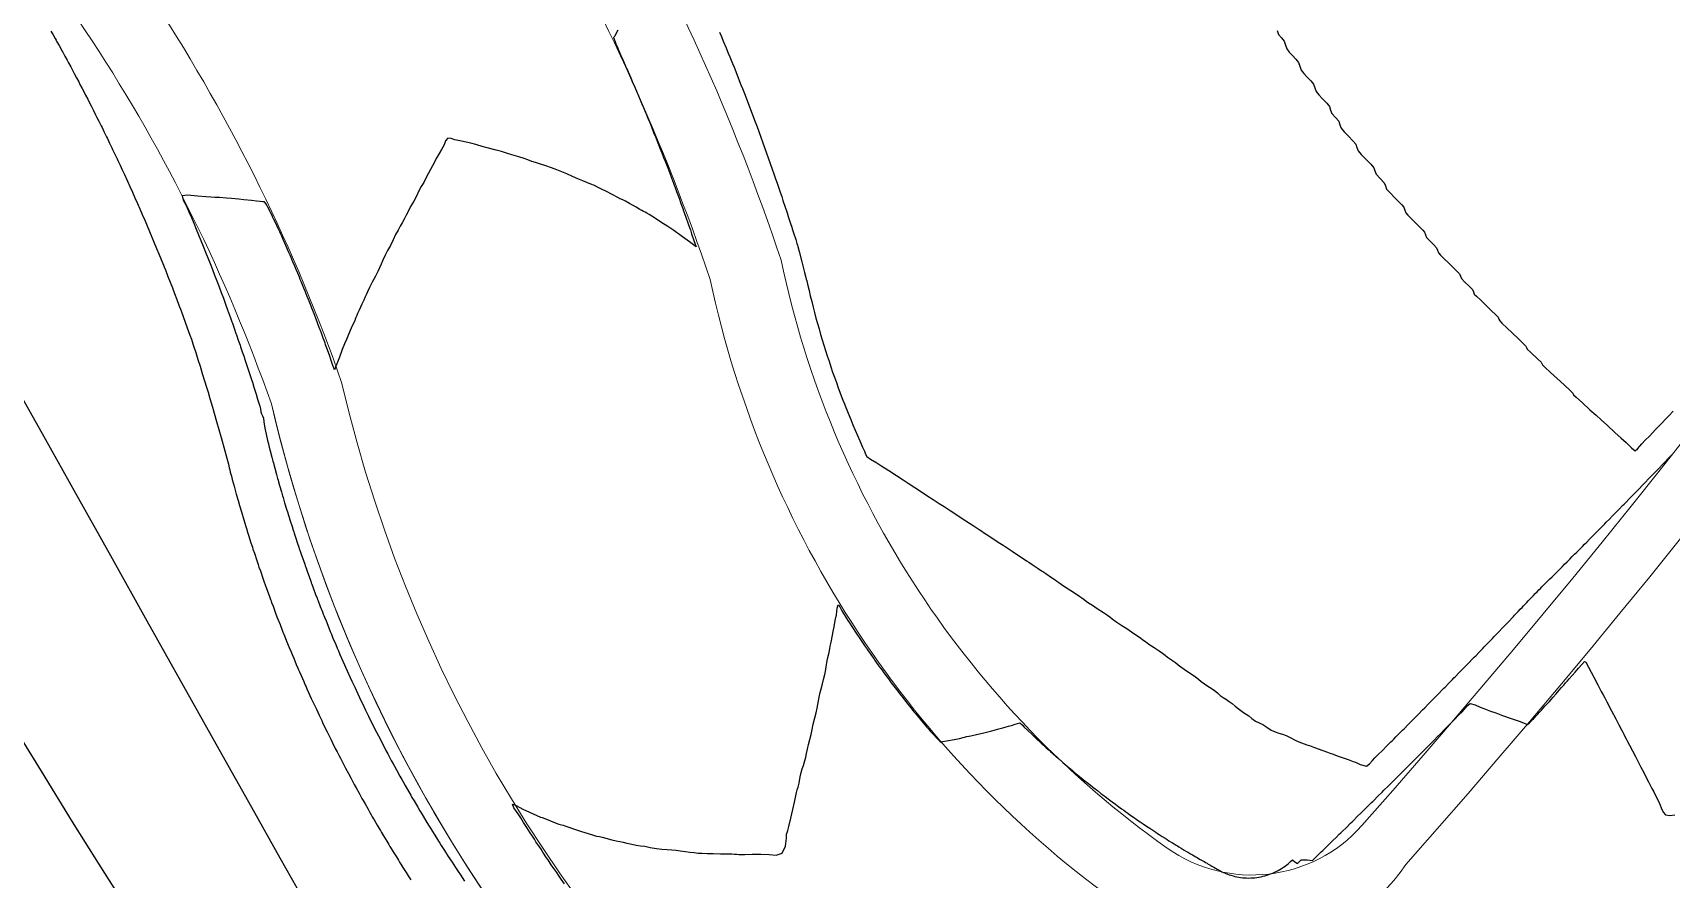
# Model space of a CAD drawing. Header units: millimetres. Extents: x 340454 to 342791, y 6993867 to 6995092.
# Drawn here: x 341767.2 to 341823, y 6994358.4 to 6994387.2 of the extents above; entities that cross this region are included whole.
import ezdxf

# ---------------------------------------------------------------- set-up
doc = ezdxf.new("R2010")
doc.units = ezdxf.units.MM
doc.header["$LTSCALE"] = 10
for name, color, linetype in [('T-HM-CURVA_INTERMEDIARIA', 45, 'Continuous'), ('T-HM-CURVA_MESTRA', 20, 'Continuous'), ('URB-Calçadas', 2, 'Continuous'), ('URB-Quadras', 3, 'Continuous')]:
    doc.layers.add(name, color=color, linetype=linetype)

msp = doc.modelspace()

# ---------------------------------------------------------------- linework, layer by layer
at = {"layer": 'T-HM-CURVA_INTERMEDIARIA', "color": 45, "linetype": 'Continuous', "lineweight": -3, "flags": 128}
for points, elevation in [([(341787.119, 6994387.28), (341787.055, 6994387.151), (341787.013, 6994387.069), (341786.972, 6994387.027), (341786.99, 6994386.97), (341787.024, 6994386.882), (341787.054, 6994386.808), (341787.081, 6994386.745), (341787.114, 6994386.666), (341787.156, 6994386.569), (341787.19, 6994386.487), (341787.224, 6994386.409), (341787.271, 6994386.3), (341787.333, 6994386.158), (341787.381, 6994386.049), (341787.417, 6994385.966), (341787.441, 6994385.91), (341787.466, 6994385.854), (341787.51, 6994385.754), (341787.555, 6994385.652), (341787.581, 6994385.592), (341787.607, 6994385.532), (341787.693, 6994385.332), (341787.775, 6994385.145), (341787.796, 6994385.095), (341787.845, 6994384.979), (341787.937, 6994384.763), (341787.99, 6994384.637), (341788.014, 6994384.58), (341788.038, 6994384.523), (341788.08, 6994384.422), (341788.153, 6994384.244), (341788.202, 6994384.126), (341788.238, 6994384.04), (341788.273, 6994383.953), (341788.337, 6994383.796), (341788.41, 6994383.615), (341788.456, 6994383.499), (341788.502, 6994383.384), (341788.552, 6994383.257), (341788.614, 6994383.101), (341788.675, 6994382.944), (341788.725, 6994382.816), (341788.769, 6994382.701), (341788.814, 6994382.586), (341788.882, 6994382.406), (341788.942, 6994382.249), (341788.978, 6994382.154), (341789.01, 6994382.069), (341789.038, 6994381.994), (341789.066, 6994381.918), (341789.116, 6994381.783), (341789.201, 6994381.551), (341789.267, 6994381.369), (341789.328, 6994381.2), (341789.357, 6994381.119), (341789.389, 6994381.032), (341789.433, 6994380.906), (341789.512, 6994380.682), (341789.556, 6994380.556), (341789.586, 6994380.471), (341789.63, 6994380.344), (341789.708, 6994380.117), (341789.752, 6994379.988), (341789.782, 6994379.897), (341789.742, 6994379.926), (341789.697, 6994379.965), (341789.561, 6994380.065), (341789.319, 6994380.243), (341789.185, 6994380.341), (341789.111, 6994380.388), (341789.018, 6994380.451), (341788.814, 6994380.59), (341788.585, 6994380.742), (341788.368, 6994380.88), (341788.185, 6994380.993), (341788.099, 6994381.046), (341788.046, 6994381.076), (341787.992, 6994381.105), (341787.931, 6994381.137), (341787.864, 6994381.171), (341787.737, 6994381.244), (341787.518, 6994381.37), (341787.375, 6994381.451), (341787.284, 6994381.494), (341787.193, 6994381.537), (341787.093, 6994381.59), (341786.922, 6994381.681), (341786.733, 6994381.78), (341786.567, 6994381.864), (341786.429, 6994381.931), (341786.322, 6994381.982), (341786.195, 6994382.037), (341786.067, 6994382.09), (341785.927, 6994382.144), (341785.756, 6994382.213), (341785.57, 6994382.295), (341785.376, 6994382.382), (341785.211, 6994382.454), (341785.043, 6994382.521), (341784.86, 6994382.588), (341784.662, 6994382.655), (341784.487, 6994382.713), (341784.32, 6994382.766), (341784.19, 6994382.808), (341784.057, 6994382.859), (341783.924, 6994382.908), (341783.745, 6994382.963), (341783.508, 6994383.031), (341783.36, 6994383.074), (341783.262, 6994383.108), (341783.163, 6994383.141), (341782.971, 6994383.193), (341782.666, 6994383.273), (341782.497, 6994383.317), (341782.436, 6994383.336), (341782.38, 6994383.353), (341782.33, 6994383.368), (341782.28, 6994383.382), (341782.11, 6994383.422), (341781.791, 6994383.495), (341781.574, 6994383.544), (341781.442, 6994383.587), (341781.327, 6994383.596), (341781.257, 6994383.503), (341781.204, 6994383.376), (341781.113, 6994383.212), (341780.961, 6994382.937), (341780.807, 6994382.655), (341780.674, 6994382.404), (341780.565, 6994382.195), (341780.51, 6994382.09), (341780.468, 6994382.021), (341780.426, 6994381.952), (341780.36, 6994381.823), (341780.249, 6994381.604), (341780.173, 6994381.457), (341780.116, 6994381.362), (341780.06, 6994381.266), (341780.002, 6994381.149), (341779.917, 6994380.976), (341779.848, 6994380.838), (341779.779, 6994380.717), (341779.71, 6994380.597), (341779.637, 6994380.468), (341779.555, 6994380.314), (341779.47, 6994380.139), (341779.376, 6994379.945), (341779.283, 6994379.771), (341779.199, 6994379.611), (341779.119, 6994379.445), (341779.058, 6994379.309), (341779.002, 6994379.182), (341778.945, 6994379.055), (341778.865, 6994378.898), (341778.756, 6994378.689), (341778.671, 6994378.518), (341778.596, 6994378.362), (341778.551, 6994378.268), (341778.511, 6994378.175), (341778.472, 6994378.083), (341778.409, 6994377.948), (341778.314, 6994377.745), (341778.259, 6994377.626), (341778.23, 6994377.557), (341778.205, 6994377.492), (341778.183, 6994377.435), (341778.161, 6994377.378), (341778.124, 6994377.296), (341778.046, 6994377.123), (341777.955, 6994376.916), (341777.88, 6994376.741), (341777.817, 6994376.589), (341777.739, 6994376.397), (341777.64, 6994376.145), (341777.552, 6994375.916), (341777.511, 6994375.809), (341777.493, 6994375.753), (341777.475, 6994375.709), (341777.45, 6994375.783), (341777.423, 6994375.86), (341777.365, 6994376.026), (341777.302, 6994376.205), (341777.217, 6994376.443), (341777.173, 6994376.566), (341777.151, 6994376.626), (341777.091, 6994376.788), (341777.029, 6994376.955), (341776.996, 6994377.046), (341776.976, 6994377.098), (341776.956, 6994377.153), (341776.908, 6994377.278), (341776.838, 6994377.465), (341776.778, 6994377.62), (341776.736, 6994377.727), (341776.706, 6994377.805), (341776.676, 6994377.882), (341776.633, 6994377.989), (341776.586, 6994378.109), (341776.548, 6994378.204), (341776.51, 6994378.298), (341776.472, 6994378.393), (341776.433, 6994378.488), (341776.385, 6994378.607), (341776.342, 6994378.713), (341776.31, 6994378.789), (341776.278, 6994378.865), (341776.222, 6994379.001), (341776.17, 6994379.126), (341776.145, 6994379.183), (341776.121, 6994379.239), (341776.056, 6994379.392), (341775.994, 6994379.538), (341775.962, 6994379.611), (341775.91, 6994379.73), (341775.815, 6994379.948), (341775.725, 6994380.151), (341775.676, 6994380.26), (341775.654, 6994380.308), (341775.632, 6994380.356), (341775.608, 6994380.409), (341775.587, 6994380.456), (341775.558, 6994380.518), (341775.509, 6994380.623), (341775.451, 6994380.748), (341775.411, 6994380.83), (341775.38, 6994380.894), (341775.347, 6994380.961), (341775.308, 6994381.04), (341775.27, 6994381.116), (341775.246, 6994381.164), (341775.203, 6994381.246), (341775.168, 6994381.311), (341775.133, 6994381.373), (341775.097, 6994381.432), (341775.035, 6994381.428), (341774.948, 6994381.439), (341774.817, 6994381.455), (341774.651, 6994381.473), (341774.393, 6994381.5), (341774.215, 6994381.519), (341774.09, 6994381.529), (341773.966, 6994381.538), (341773.798, 6994381.553), (341773.557, 6994381.572), (341773.402, 6994381.582), (341773.265, 6994381.59), (341773.094, 6994381.598), (341772.806, 6994381.628), (341772.475, 6994381.658), (341772.29, 6994381.631), (341772.321, 6994381.487), (341772.441, 6994381.282), (341772.521, 6994381.094), (341772.606, 6994380.893), (341772.687, 6994380.698), (341772.768, 6994380.503), (341772.848, 6994380.308), (341772.928, 6994380.113), (341773.007, 6994379.917), (341773.086, 6994379.721), (341773.164, 6994379.525), (341773.241, 6994379.328), (341773.318, 6994379.131), (341773.394, 6994378.934), (341773.469, 6994378.737), (341773.544, 6994378.539), (341773.618, 6994378.342), (341773.692, 6994378.144), (341773.765, 6994377.946), (341773.837, 6994377.747), (341773.932, 6994377.483), (341773.98, 6994377.349), (341773.997, 6994377.301), (341774.059, 6994377.126), (341774.121, 6994376.951), (341774.139, 6994376.899), (341774.199, 6994376.725), (341774.258, 6994376.551), (341774.277, 6994376.496), (341774.336, 6994376.324), (341774.394, 6994376.151), (341774.413, 6994376.093), (341774.47, 6994375.922), (341774.527, 6994375.75), (341774.547, 6994375.689), (341774.602, 6994375.518), (341774.657, 6994375.348), (341774.678, 6994375.284), (341774.732, 6994375.115), (341774.785, 6994374.945), (341774.806, 6994374.879), (341774.859, 6994374.71), (341774.911, 6994374.541), (341774.932, 6994374.472), (341774.951, 6994374.378), (341774.969, 6994374.283), (341774.991, 6994374.211), (341775.021, 6994374.147), (341775.055, 6994374.066), (341775.073, 6994373.938), (341775.106, 6994373.721), (341775.149, 6994373.521), (341775.199, 6994373.305), (341775.226, 6994373.194), (341775.24, 6994373.137), (341775.255, 6994373.079), (341775.288, 6994372.952), (341775.345, 6994372.732), (341775.378, 6994372.604), (341775.393, 6994372.546), (341775.409, 6994372.488), (341775.444, 6994372.36), (341775.504, 6994372.14), (341775.539, 6994372.013), (341775.555, 6994371.956), (341775.57, 6994371.898), (341775.607, 6994371.771), (341775.671, 6994371.55), (341775.707, 6994371.423), (341775.724, 6994371.367), (341775.74, 6994371.311), (341775.778, 6994371.184), (341775.845, 6994370.963), (341775.884, 6994370.836), (341775.9, 6994370.781), (341775.917, 6994370.726), (341775.957, 6994370.599), (341776.028, 6994370.377), (341776.068, 6994370.251), (341776.085, 6994370.197), (341776.102, 6994370.144), (341776.144, 6994370.017), (341776.217, 6994369.795), (341776.259, 6994369.668), (341776.277, 6994369.616), (341776.294, 6994369.563), (341776.338, 6994369.437), (341776.415, 6994369.215), (341776.459, 6994369.088), (341776.476, 6994369.037), (341776.494, 6994368.986), (341776.54, 6994368.859), (341776.62, 6994368.637), (341776.666, 6994368.511), (341776.684, 6994368.461), (341776.702, 6994368.411), (341776.749, 6994368.284), (341776.833, 6994368.062), (341776.88, 6994367.937), (341776.898, 6994367.887), (341776.917, 6994367.838), (341776.99, 6994367.651), (341777.061, 6994367.468), (341777.09, 6994367.393), (341777.11, 6994367.344), (341777.131, 6994367.29), (341777.185, 6994367.158), (341777.279, 6994366.927), (341777.331, 6994366.796), (341777.35, 6994366.75), (341777.37, 6994366.703), (341777.422, 6994366.577), (341777.516, 6994366.356), (341777.568, 6994366.231), (341777.607, 6994366.139), (341777.661, 6994366.014), (341777.758, 6994365.793), (341777.813, 6994365.669), (341777.852, 6994365.579), (341777.908, 6994365.455), (341778.008, 6994365.234), (341778.064, 6994365.11), (341778.104, 6994365.022), (341778.162, 6994364.898), (341778.265, 6994364.678), (341778.323, 6994364.554), (341778.363, 6994364.469), (341778.423, 6994364.345), (341778.53, 6994364.125), (341778.589, 6994364.002), (341778.63, 6994363.919), (341778.691, 6994363.796), (341778.801, 6994363.576), (341778.863, 6994363.454), (341778.903, 6994363.372), (341778.967, 6994363.25), (341779.08, 6994363.031), (341779.143, 6994362.909), (341779.184, 6994362.829), (341779.226, 6994362.751), (341779.291, 6994362.629), (341779.407, 6994362.412), (341779.472, 6994362.29), (341779.514, 6994362.214), (341779.581, 6994362.093), (341779.7, 6994361.876), (341779.767, 6994361.755), (341779.809, 6994361.681), (341779.878, 6994361.56), (341780.001, 6994361.344), (341780.069, 6994361.224), (341780.111, 6994361.151), (341780.182, 6994361.032), (341780.308, 6994360.817), (341780.378, 6994360.697), (341780.42, 6994360.626), (341780.492, 6994360.507), (341780.621, 6994360.293), (341780.693, 6994360.174), (341780.736, 6994360.106), (341780.809, 6994359.987), (341780.942, 6994359.774), (341781.016, 6994359.656), (341781.058, 6994359.589), (341781.106, 6994359.514), (341781.214, 6994359.344), (341781.345, 6994359.141), (341781.477, 6994358.939), (341781.59, 6994358.768), (341781.64, 6994358.693), (341781.68, 6994358.632), (341781.76, 6994358.514), (341781.904, 6994358.301)], 701), ([(341790.58, 6994387.208), (341790.633, 6994387.083), (341790.655, 6994387.029), (341790.707, 6994386.904), (341790.802, 6994386.674), (341790.854, 6994386.549), (341790.877, 6994386.493), (341790.928, 6994386.368), (341791.021, 6994386.138), (341791.072, 6994386.013), (341791.095, 6994385.956), (341791.144, 6994385.83), (341791.235, 6994385.601), (341791.285, 6994385.475), (341791.308, 6994385.417), (341791.357, 6994385.291), (341791.446, 6994385.062), (341791.495, 6994384.936), (341791.518, 6994384.877), (341791.566, 6994384.751), (341791.653, 6994384.522), (341791.701, 6994384.396), (341791.724, 6994384.335), (341791.771, 6994384.209), (341791.857, 6994383.98), (341791.904, 6994383.854), (341791.926, 6994383.792), (341791.972, 6994383.666), (341792.056, 6994383.436), (341792.102, 6994383.31), (341792.124, 6994383.248), (341792.169, 6994383.121), (341792.251, 6994382.891), (341792.296, 6994382.765), (341792.319, 6994382.702), (341792.363, 6994382.575), (341792.443, 6994382.345), (341792.487, 6994382.218), (341792.509, 6994382.155), (341792.552, 6994382.028), (341792.631, 6994381.797), (341792.674, 6994381.669), (341792.695, 6994381.607), (341792.737, 6994381.479), (341792.814, 6994381.247), (341792.857, 6994381.12), (341792.877, 6994381.057), (341792.919, 6994380.929), (341792.994, 6994380.696), (341793.036, 6994380.568), (341793.056, 6994380.506), (341793.096, 6994380.378), (341793.17, 6994380.144), (341793.211, 6994380.016), (341793.23, 6994379.954), (341793.245, 6994379.906), (341793.287, 6994379.743), (341793.38, 6994379.386), (341793.473, 6994379.026), (341793.518, 6994378.855), (341793.532, 6994378.799), (341793.547, 6994378.743), (341793.574, 6994378.624), (341793.625, 6994378.406), (341793.668, 6994378.226), (341793.716, 6994378.032), (341793.763, 6994377.846), (341793.812, 6994377.659), (341793.862, 6994377.473), (341793.914, 6994377.288), (341793.966, 6994377.102), (341794.02, 6994376.918), (341794.074, 6994376.733), (341794.131, 6994376.549), (341794.188, 6994376.365), (341794.246, 6994376.182), (341794.306, 6994375.999), (341794.367, 6994375.817), (341794.429, 6994375.635), (341794.492, 6994375.454), (341794.556, 6994375.273), (341794.622, 6994375.092), (341794.711, 6994374.854), (341794.757, 6994374.732), (341794.778, 6994374.678), (341794.827, 6994374.552), (341794.877, 6994374.422), (341794.908, 6994374.344), (341794.954, 6994374.231), (341795.042, 6994374.014), (341795.115, 6994373.838), (341795.194, 6994373.653), (341795.272, 6994373.473), (341795.351, 6994373.293), (341795.45, 6994373.073), (341795.513, 6994372.936), (341795.551, 6994372.842), (341795.597, 6994372.756), (341795.721, 6994372.67), (341795.93, 6994372.541), (341796.107, 6994372.426), (341796.336, 6994372.278), (341796.6, 6994372.107), (341796.824, 6994371.962), (341797.002, 6994371.847), (341797.226, 6994371.702), (341797.455, 6994371.552), (341797.639, 6994371.431), (341797.853, 6994371.292), (341798.059, 6994371.158), (341798.224, 6994371.051), (341798.423, 6994370.922), (341798.616, 6994370.796), (341798.77, 6994370.696), (341798.964, 6994370.57), (341799.211, 6994370.408), (341799.419, 6994370.272), (341799.509, 6994370.212), (341799.565, 6994370.171), (341799.65, 6994370.115), (341799.842, 6994369.99), (341800.063, 6994369.846), (341800.233, 6994369.735), (341800.368, 6994369.647), (341800.537, 6994369.535), (341800.756, 6994369.391), (341800.944, 6994369.267), (341801.028, 6994369.211), (341801.101, 6994369.156), (341801.218, 6994369.079), (341801.425, 6994368.943), (341801.537, 6994368.869), (341801.58, 6994368.837), (341801.683, 6994368.769), (341801.878, 6994368.642), (341801.998, 6994368.562), (341802.064, 6994368.512), (341802.129, 6994368.463), (341802.208, 6994368.41), (341802.357, 6994368.312), (341802.531, 6994368.198), (341802.698, 6994368.088), (341802.837, 6994367.996), (341802.915, 6994367.944), (341802.987, 6994367.888), (341803.06, 6994367.832), (341803.137, 6994367.78), (341803.271, 6994367.692), (341803.428, 6994367.588), (341803.647, 6994367.444), (341803.781, 6994367.354), (341803.859, 6994367.293), (341803.938, 6994367.231), (341804.069, 6994367.143), (341804.275, 6994367.007), (341804.439, 6994366.898), (341804.598, 6994366.792), (341804.787, 6994366.667), (341804.909, 6994366.585), (341804.991, 6994366.519), (341805.074, 6994366.453), (341805.193, 6994366.372), (341805.37, 6994366.255), (341805.539, 6994366.143), (341805.654, 6994366.065), (341805.741, 6994365.994), (341805.827, 6994365.924), (341805.959, 6994365.836), (341806.097, 6994365.743), (341806.19, 6994365.667), (341806.282, 6994365.591), (341806.396, 6994365.513), (341806.536, 6994365.42), (341806.67, 6994365.332), (341806.781, 6994365.255), (341806.877, 6994365.175), (341806.973, 6994365.095), (341807.083, 6994365.019), (341807.203, 6994364.94), (341807.317, 6994364.865), (341807.424, 6994364.79), (341807.525, 6994364.705), (341807.621, 6994364.622), (341807.725, 6994364.55), (341807.828, 6994364.482), (341807.929, 6994364.416), (341808.027, 6994364.347), (341808.131, 6994364.257), (341808.228, 6994364.172), (341808.32, 6994364.107), (341808.412, 6994364.046), (341808.502, 6994363.986), (341808.59, 6994363.925), (341808.695, 6994363.839), (341808.825, 6994363.743), (341808.948, 6994363.689), (341809.072, 6994363.635), (341809.211, 6994363.536), (341809.356, 6994363.436), (341809.491, 6994363.382), (341809.618, 6994363.342), (341809.739, 6994363.301), (341809.859, 6994363.257), (341809.996, 6994363.191), (341810.175, 6994363.101), (341810.292, 6994363.044), (341810.389, 6994363.008), (341810.482, 6994362.976), (341810.569, 6994362.945), (341810.656, 6994362.913), (341810.831, 6994362.85), (341811.114, 6994362.748), (341811.272, 6994362.691), (341811.331, 6994362.67), (341811.387, 6994362.649), (341811.44, 6994362.63), (341811.492, 6994362.611), (341811.667, 6994362.548), (341811.978, 6994362.436), (341812.148, 6994362.375), (341812.228, 6994362.346), (341812.386, 6994362.271), (341812.6, 6994362.212), (341812.703, 6994362.289), (341812.797, 6994362.407), (341812.884, 6994362.494), (341812.999, 6994362.609), (341813.14, 6994362.75), (341813.296, 6994362.906), (341813.427, 6994363.037), (341813.483, 6994363.093), (341813.524, 6994363.134), (341813.602, 6994363.213), (341813.746, 6994363.357), (341813.826, 6994363.438), (341813.878, 6994363.49), (341814.022, 6994363.636), (341814.168, 6994363.783), (341814.229, 6994363.844), (341814.368, 6994363.985), (341814.509, 6994364.128), (341814.579, 6994364.199), (341814.713, 6994364.336), (341814.85, 6994364.474), (341814.888, 6994364.514), (341814.927, 6994364.553), (341815.058, 6994364.686), (341815.19, 6994364.821), (341815.232, 6994364.864), (341815.275, 6994364.908), (341815.401, 6994365.037), (341815.53, 6994365.168), (341815.576, 6994365.216), (341815.622, 6994365.263), (341815.744, 6994365.389), (341815.869, 6994365.516), (341815.919, 6994365.568), (341815.968, 6994365.619), (341816.087, 6994365.741), (341816.207, 6994365.865), (341816.261, 6994365.92), (341816.314, 6994365.975), (341816.429, 6994366.094), (341816.545, 6994366.214), (341816.602, 6994366.273), (341816.659, 6994366.333), (341816.77, 6994366.447), (341816.883, 6994366.564), (341816.943, 6994366.627), (341817.004, 6994366.69), (341817.11, 6994366.801), (341817.219, 6994366.915), (341817.283, 6994366.982), (341817.348, 6994367.049), (341817.462, 6994367.168), (341817.555, 6994367.266), (341817.603, 6994367.315), (341817.636, 6994367.351), (341817.674, 6994367.39), (341817.717, 6994367.434), (341817.763, 6994367.483), (341817.831, 6994367.554), (341817.891, 6994367.617), (341817.941, 6994367.67), (341818.01, 6994367.742), (341818.053, 6994367.788), (341818.102, 6994367.84), (341818.168, 6994367.909), (341818.226, 6994367.97), (341818.278, 6994368.025), (341818.344, 6994368.095), (341818.402, 6994368.152), (341818.467, 6994368.216), (341818.517, 6994368.266), (341818.568, 6994368.316), (341818.647, 6994368.396), (341818.75, 6994368.498), (341818.832, 6994368.579), (341818.913, 6994368.66), (341818.998, 6994368.745), (341819.087, 6994368.833), (341819.174, 6994368.921), (341819.258, 6994369.005), (341819.34, 6994369.087), (341819.423, 6994369.169), (341819.515, 6994369.261), (341819.602, 6994369.35), (341819.68, 6994369.428), (341819.758, 6994369.506), (341819.854, 6994369.603), (341819.946, 6994369.695), (341820.019, 6994369.769), (341820.092, 6994369.843), (341820.193, 6994369.944), (341820.289, 6994370.042), (341820.358, 6994370.111), (341820.426, 6994370.18), (341820.531, 6994370.286), (341820.632, 6994370.389), (341820.696, 6994370.454), (341820.76, 6994370.518), (341820.868, 6994370.629), (341820.974, 6994370.736), (341821.033, 6994370.797), (341821.092, 6994370.857), (341821.205, 6994370.972), (341821.316, 6994371.085), (341821.37, 6994371.14), (341821.424, 6994371.196), (341821.542, 6994371.316), (341821.656, 6994371.434), (341821.706, 6994371.485), (341821.755, 6994371.535), (341821.877, 6994371.661), (341821.997, 6994371.783), (341822.041, 6994371.829), (341822.086, 6994371.875), (341822.213, 6994372.006), (341822.337, 6994372.134), (341822.376, 6994372.175), (341822.416, 6994372.216), (341822.547, 6994372.351), (341822.676, 6994372.485), (341822.711, 6994372.521), (341822.745, 6994372.557), (341822.881, 6994372.697), (341823.015, 6994372.836)], 702), ([(341809.56, 6994387.261), (341809.602, 6994387.126), (341809.7, 6994387.014), (341809.797, 6994386.903), (341809.84, 6994386.769), (341809.882, 6994386.635), (341809.971, 6994386.522), (341810.082, 6994386.41), (341810.196, 6994386.291), (341810.287, 6994386.176), (341810.329, 6994386.046), (341810.371, 6994385.916), (341810.462, 6994385.803), (341810.582, 6994385.679), (341810.707, 6994385.55), (341810.8, 6994385.435), (341810.841, 6994385.309), (341810.883, 6994385.182), (341810.974, 6994385.07), (341811.106, 6994384.934), (341811.243, 6994384.793), (341811.338, 6994384.677), (341811.378, 6994384.556), (341811.418, 6994384.434), (341811.538, 6994384.303), (341811.656, 6994384.173), (341811.696, 6994384.053), (341811.737, 6994383.933), (341811.834, 6994383.818), (341811.981, 6994383.668), (341812.134, 6994383.511), (341812.235, 6994383.393), (341812.274, 6994383.278), (341812.314, 6994383.164), (341812.416, 6994383.046), (341812.575, 6994382.884), (341812.741, 6994382.714), (341812.847, 6994382.593), (341812.885, 6994382.484), (341812.923, 6994382.375), (341813.063, 6994382.226), (341813.203, 6994382.079), (341813.24, 6994381.973), (341813.278, 6994381.866), (341813.388, 6994381.745), (341813.567, 6994381.565), (341813.696, 6994381.435), (341813.805, 6994381.324), (341813.869, 6994381.25), (341813.905, 6994381.15), (341813.941, 6994381.051), (341814.004, 6994380.978), (341814.117, 6994380.866), (341814.252, 6994380.73), (341814.392, 6994380.589), (341814.512, 6994380.469), (341814.578, 6994380.394), (341814.612, 6994380.302), (341814.646, 6994380.211), (341814.74, 6994380.112), (341814.891, 6994379.965), (341814.983, 6994379.868), (341815.016, 6994379.78), (341815.049, 6994379.692), (341815.117, 6994379.618), (341815.245, 6994379.493), (341815.399, 6994379.342), (341815.559, 6994379.184), (341815.696, 6994379.049), (341815.766, 6994378.974), (341815.796, 6994378.895), (341815.827, 6994378.816), (341815.931, 6994378.711), (341816.105, 6994378.543), (341816.208, 6994378.44), (341816.237, 6994378.366), (341816.266, 6994378.291), (341816.338, 6994378.217), (341816.486, 6994378.076), (341816.663, 6994377.906), (341816.846, 6994377.73), (341817.005, 6994377.578), (341817.08, 6994377.501), (341817.106, 6994377.437), (341817.131, 6994377.374), (341817.207, 6994377.298), (341817.371, 6994377.143), (341817.566, 6994376.958), (341817.769, 6994376.765), (341817.945, 6994376.598), (341818.025, 6994376.52), (341818.046, 6994376.468), (341818.068, 6994376.416), (341818.195, 6994376.295), (341818.422, 6994376.083), (341818.548, 6994375.965), (341818.586, 6994375.874), (341818.669, 6994375.795), (341818.86, 6994375.62), (341819.088, 6994375.411), (341819.324, 6994375.193), (341819.53, 6994375.003), (341819.62, 6994374.919), (341819.647, 6994374.858), (341819.738, 6994374.775), (341819.951, 6994374.582), (341820.205, 6994374.352), (341820.411, 6994374.164), (341820.584, 6994374.007), (341820.801, 6994373.809), (341821.053, 6994373.581), (341821.268, 6994373.386), (341821.435, 6994373.235), (341821.623, 6994373.048), (341821.744, 6994372.955), (341821.822, 6994373.017), (341821.898, 6994373.114), (341821.971, 6994373.189), (341822.087, 6994373.31), (341822.227, 6994373.455), (341822.345, 6994373.578), (341822.439, 6994373.675), (341822.556, 6994373.798), (341822.674, 6994373.92), (341822.767, 6994374.018), (341822.884, 6994374.14), (341823.033, 6994374.297)], 703), ([(341766.65, 6994375.102), (341767.578, 6994373.441), (341768.66, 6994371.504), (341769.846, 6994369.382), (341771.088, 6994367.163), (341772.334, 6994364.936), (341773.536, 6994362.79), (341774.644, 6994360.814), (341775.609, 6994359.097), (341776.382, 6994357.727)], 699), ([(341785.302, 6994358.208), (341785.191, 6994358.367), (341785.101, 6994358.497), (341785.037, 6994358.589), (341784.973, 6994358.682), (341784.852, 6994358.859), (341784.744, 6994359.019), (341784.694, 6994359.093), (341784.649, 6994359.16), (341784.609, 6994359.22), (341784.57, 6994359.28), (341784.503, 6994359.382), (341784.393, 6994359.548), (341784.331, 6994359.642), (341784.303, 6994359.684), (341784.276, 6994359.727), (341784.231, 6994359.796), (341784.134, 6994359.947), (341784.018, 6994360.127), (341783.912, 6994360.295), (341783.816, 6994360.449), (341783.725, 6994360.594), (341783.577, 6994360.793), (341783.527, 6994360.919), (341783.662, 6994360.877), (341783.886, 6994360.744), (341784.112, 6994360.643), (341784.366, 6994360.533), (341784.488, 6994360.481), (341784.542, 6994360.462), (341784.688, 6994360.405), (341784.957, 6994360.3), (341785.108, 6994360.242), (341785.201, 6994360.213), (341785.255, 6994360.199), (341785.312, 6994360.183), (341785.417, 6994360.147), (341785.637, 6994360.071), (341785.882, 6994359.99), (341786.105, 6994359.92), (341786.292, 6994359.864), (341786.396, 6994359.835), (341786.489, 6994359.814), (341786.582, 6994359.794), (341786.71, 6994359.76), (341786.913, 6994359.706), (341787.061, 6994359.668), (341787.181, 6994359.646), (341787.302, 6994359.625), (341787.424, 6994359.597), (341787.591, 6994359.558), (341787.741, 6994359.527), (341787.89, 6994359.505), (341788.04, 6994359.484), (341788.222, 6994359.449), (341788.433, 6994359.411), (341788.615, 6994359.388), (341788.797, 6994359.372), (341788.953, 6994359.359), (341789.099, 6994359.349), (341789.244, 6994359.336), (341789.422, 6994359.312), (341789.571, 6994359.289), (341789.712, 6994359.27), (341789.853, 6994359.255), (341789.983, 6994359.248), (341790.153, 6994359.242), (341790.361, 6994359.236), (341790.616, 6994359.231), (341790.862, 6994359.229), (341790.993, 6994359.227), (341791.085, 6994359.22), (341791.168, 6994359.213), (341791.241, 6994359.209), (341791.315, 6994359.205), (341791.436, 6994359.207), (341791.688, 6994359.213), (341791.989, 6994359.222), (341792.269, 6994359.202), (341792.51, 6994359.184), (341792.71, 6994359.256), (341792.827, 6994359.486), (341792.859, 6994359.759), (341792.859, 6994359.893), (341792.879, 6994359.953), (341792.902, 6994360.026), (341792.933, 6994360.157), (341793.001, 6994360.442), (341793.07, 6994360.738), (341793.126, 6994360.991), (341793.171, 6994361.202), (341793.197, 6994361.316), (341793.226, 6994361.408), (341793.255, 6994361.5), (341793.284, 6994361.633), (341793.327, 6994361.846), (341793.361, 6994362), (341793.396, 6994362.119), (341793.434, 6994362.238), (341793.473, 6994362.366), (341793.515, 6994362.517), (341793.542, 6994362.646), (341793.572, 6994362.798), (341793.606, 6994362.953), (341793.653, 6994363.121), (341793.699, 6994363.288), (341793.734, 6994363.464), (341793.77, 6994363.647), (341793.825, 6994363.856), (341793.872, 6994364.03), (341793.903, 6994364.186), (341793.925, 6994364.318), (341793.945, 6994364.44), (341793.966, 6994364.561), (341794.008, 6994364.726), (341794.072, 6994364.969), (341794.119, 6994365.162), (341794.161, 6994365.337), (341794.183, 6994365.433), (341794.197, 6994365.519), (341794.209, 6994365.598), (341794.218, 6994365.669), (341794.228, 6994365.74), (341794.258, 6994365.87), (341794.308, 6994366.087), (341794.335, 6994366.208), (341794.347, 6994366.305), (341794.375, 6994366.438), (341794.424, 6994366.672), (341794.451, 6994366.799), (341794.457, 6994366.856), (341794.476, 6994366.957), (341794.518, 6994367.17), (341794.555, 6994367.37), (341794.578, 6994367.594), (341794.611, 6994367.711), (341794.674, 6994367.636), (341794.739, 6994367.504), (341794.858, 6994367.316), (341794.951, 6994367.171), (341795.003, 6994367.09), (341795.105, 6994366.934), (341795.206, 6994366.78), (341795.254, 6994366.707), (341795.327, 6994366.598), (341795.441, 6994366.429), (341795.539, 6994366.286), (341795.603, 6994366.194), (341795.642, 6994366.137), (341795.681, 6994366.08), (341795.75, 6994365.982), (341795.826, 6994365.876), (341795.875, 6994365.805), (341795.925, 6994365.735), (341795.982, 6994365.657), (341796.047, 6994365.567), (341796.109, 6994365.481), (341796.173, 6994365.393), (341796.254, 6994365.284), (341796.324, 6994365.19), (341796.378, 6994365.118), (341796.425, 6994365.054), (341796.467, 6994364.999), (341796.51, 6994364.943), (341796.598, 6994364.827), (341796.682, 6994364.718), (341796.742, 6994364.64), (341796.813, 6994364.55), (341796.942, 6994364.385), (341797.093, 6994364.195), (341797.195, 6994364.069), (341797.244, 6994364.009), (341797.294, 6994363.949), (341797.368, 6994363.858), (341797.45, 6994363.76), (341797.519, 6994363.679), (341797.57, 6994363.619), (341797.625, 6994363.555), (341797.678, 6994363.493), (341797.751, 6994363.409), (341797.833, 6994363.32), (341797.892, 6994363.255), (341797.93, 6994363.215), (341797.993, 6994363.148), (341798.039, 6994363.1), (341798.078, 6994363.063), (341798.117, 6994363.028), (341798.175, 6994363.05), (341798.305, 6994363.075), (341798.56, 6994363.123), (341798.746, 6994363.16), (341798.871, 6994363.19), (341798.997, 6994363.221), (341799.128, 6994363.249), (341799.33, 6994363.293), (341799.573, 6994363.349), (341799.842, 6994363.419), (341800.085, 6994363.486), (341800.219, 6994363.523), (341800.329, 6994363.55), (341800.411, 6994363.571), (341800.462, 6994363.584), (341800.512, 6994363.598), (341800.645, 6994363.648), (341800.804, 6994363.687), (341800.881, 6994363.625), (341800.952, 6994363.542), (341801.06, 6994363.438), (341801.229, 6994363.276), (341801.369, 6994363.144), (341801.51, 6994363.013), (341801.698, 6994362.842), (341801.795, 6994362.754), (341801.841, 6994362.713), (341801.932, 6994362.632), (341802.111, 6994362.474), (341802.262, 6994362.342), (341802.408, 6994362.217), (341802.577, 6994362.075), (341802.664, 6994362.002), (341802.709, 6994361.965), (341802.834, 6994361.863), (341802.96, 6994361.76), (341803.012, 6994361.717), (341803.135, 6994361.62), (341803.258, 6994361.521), (341803.319, 6994361.473), (341803.439, 6994361.38), (341803.559, 6994361.287), (341803.629, 6994361.233), (341803.745, 6994361.145), (341803.863, 6994361.056), (341803.941, 6994360.998), (341804.055, 6994360.914), (341804.17, 6994360.83), (341804.214, 6994360.798), (341804.257, 6994360.766), (341804.335, 6994360.71), (341804.409, 6994360.658), (341804.472, 6994360.612), (341804.544, 6994360.562), (341804.664, 6994360.478), (341804.792, 6994360.389), (341804.844, 6994360.353), (341804.897, 6994360.317), (341805.001, 6994360.246), (341805.107, 6994360.175), (341805.164, 6994360.137), (341805.22, 6994360.099), (341805.321, 6994360.032), (341805.425, 6994359.965), (341805.486, 6994359.925), (341805.547, 6994359.885), (341805.645, 6994359.822), (341805.745, 6994359.759), (341805.818, 6994359.712), (341805.876, 6994359.675), (341805.948, 6994359.63), (341805.999, 6994359.599), (341806.056, 6994359.564), (341806.119, 6994359.525), (341806.163, 6994359.498), (341806.208, 6994359.47), (341806.292, 6994359.419), (341806.393, 6994359.358), (341806.47, 6994359.312), (341806.541, 6994359.27), (341806.61, 6994359.229), (341806.673, 6994359.192), (341806.735, 6994359.156), (341806.785, 6994359.127), (341806.834, 6994359.098), (341806.877, 6994359.073), (341806.934, 6994359.041), (341807.005, 6994359), (341807.07, 6994358.963), (341807.122, 6994358.933), (341807.17, 6994358.906), (341807.215, 6994358.881), (341807.269, 6994358.85), (341807.339, 6994358.812), (341807.407, 6994358.774), (341807.462, 6994358.744), (341807.52, 6994358.708), (341807.605, 6994358.657), (341807.68, 6994358.621), (341807.735, 6994358.594), (341807.791, 6994358.568), (341807.869, 6994358.539), (341807.927, 6994358.518), (341807.984, 6994358.497), (341808.065, 6994358.476), (341808.12, 6994358.462), (341808.184, 6994358.446), (341808.25, 6994358.436), (341808.307, 6994358.428), (341808.389, 6994358.415), (341808.451, 6994358.412), (341808.514, 6994358.409), (341808.596, 6994358.405), (341808.657, 6994358.408), (341808.717, 6994358.411), (341808.794, 6994358.414), (341808.867, 6994358.425), (341808.939, 6994358.436), (341809.008, 6994358.446), (341809.071, 6994358.463), (341809.135, 6994358.479), (341809.21, 6994358.498), (341809.272, 6994358.521), (341809.334, 6994358.544), (341809.406, 6994358.57), (341809.467, 6994358.599), (341809.527, 6994358.629), (341809.594, 6994358.66), (341809.652, 6994358.696), (341809.711, 6994358.733), (341809.772, 6994358.77), (341809.828, 6994358.812), (341809.883, 6994358.855), (341809.939, 6994358.897), (341809.976, 6994358.93), (341810.015, 6994358.966), (341810.079, 6994359.027), (341810.157, 6994358.959), (341810.252, 6994358.894), (341810.311, 6994358.957), (341810.373, 6994359.028), (341810.578, 6994359.021), (341810.759, 6994359.004), (341810.806, 6994359.05), (341810.89, 6994359.131), (341810.99, 6994359.229), (341811.058, 6994359.294), (341811.108, 6994359.344), (341811.155, 6994359.389), (341811.248, 6994359.479), (341811.352, 6994359.581), (341811.405, 6994359.632), (341811.457, 6994359.683), (341811.565, 6994359.789), (341811.672, 6994359.893), (341811.721, 6994359.942), (341811.771, 6994359.99), (341811.914, 6994360.13), (341812.056, 6994360.27), (341812.105, 6994360.317), (341812.153, 6994360.365), (341812.285, 6994360.495), (341812.415, 6994360.623), (341812.457, 6994360.665), (341812.5, 6994360.707), (341812.637, 6994360.842), (341812.772, 6994360.975), (341812.809, 6994361.012), (341812.847, 6994361.049), (341812.988, 6994361.189), (341813.127, 6994361.328), (341813.193, 6994361.392), (341813.338, 6994361.537), (341813.482, 6994361.68), (341813.538, 6994361.736), (341813.688, 6994361.885), (341813.836, 6994362.033), (341813.883, 6994362.08), (341813.963, 6994362.161), (341814.109, 6994362.306), (341814.188, 6994362.386), (341814.227, 6994362.425), (341814.279, 6994362.477), (341814.398, 6994362.596), (341814.54, 6994362.739), (341814.658, 6994362.858), (341814.761, 6994362.963), (341814.89, 6994363.093), (341815.015, 6994363.219), (341815.115, 6994363.32), (341815.24, 6994363.447), (341815.364, 6994363.573), (341815.464, 6994363.674), (341815.588, 6994363.801), (341815.732, 6994363.947), (341815.85, 6994364.068), (341815.936, 6994364.155), (341816.026, 6994364.27), (341816.124, 6994364.347), (341816.299, 6994364.301), (341816.471, 6994364.22), (341816.587, 6994364.178), (341816.703, 6994364.136), (341816.821, 6994364.092), (341817.005, 6994364.025), (341817.228, 6994363.944), (341817.522, 6994363.838), (341817.824, 6994363.729), (341817.965, 6994363.678), (341818.021, 6994363.658), (341818.073, 6994363.63), (341818.146, 6994363.692), (341818.2, 6994363.744), (341818.241, 6994363.786), (341818.282, 6994363.827), (341818.329, 6994363.876), (341818.362, 6994363.911), (341818.398, 6994363.95), (341818.438, 6994363.993), (341818.48, 6994364.039), (341818.521, 6994364.084), (341818.558, 6994364.124), (341818.614, 6994364.187), (341818.672, 6994364.252), (341818.727, 6994364.314), (341818.76, 6994364.352), (341818.822, 6994364.421), (341818.947, 6994364.562), (341819.053, 6994364.681), (341819.155, 6994364.796), (341819.236, 6994364.888), (341819.31, 6994364.972), (341819.377, 6994365.048), (341819.439, 6994365.118), (341819.5, 6994365.188), (341819.603, 6994365.304), (341819.702, 6994365.416), (341819.759, 6994365.481), (341819.816, 6994365.546), (341819.929, 6994365.675), (341820.023, 6994365.782), (341820.066, 6994365.752), (341820.155, 6994365.585), (341820.333, 6994365.247), (341820.473, 6994364.981), (341820.59, 6994364.759), (341820.652, 6994364.642), (341820.695, 6994364.56), (341820.775, 6994364.409), (341820.938, 6994364.101), (341821.084, 6994363.823), (341821.188, 6994363.623), (341821.274, 6994363.456), (341821.318, 6994363.37), (341821.355, 6994363.299), (341821.391, 6994363.228), (341821.434, 6994363.145), (341821.484, 6994363.049), (341821.546, 6994362.932), (341821.65, 6994362.734), (341821.75, 6994362.541), (341821.844, 6994362.359), (341821.938, 6994362.176), (341822.032, 6994361.993), (341822.128, 6994361.808), (341822.194, 6994361.68), (341822.254, 6994361.565), (341822.314, 6994361.45), (341822.373, 6994361.335), (341822.458, 6994361.168), (341822.555, 6994360.98), (341822.632, 6994360.8), (341822.693, 6994360.65), (341822.773, 6994360.554), (341822.92, 6994360.531), (341823.095, 6994360.554)], 701), ([(341766.285, 6994364), (341767.486, 6994362.039), (341768.546, 6994360.322), (341769.429, 6994358.908), (341770.097, 6994357.854)], 698)]:
    msp.add_lwpolyline(points, dxfattribs=dict(at, elevation=elevation))
at = {"layer": 'T-HM-CURVA_MESTRA', "color": 20, "linetype": 'Continuous', "lineweight": -3, "elevation": 700, "flags": 128}
msp.add_lwpolyline([(341767.825, 6994387.244), (341767.896, 6994387.117), (341767.966, 6994386.992), (341767.996, 6994386.938), (341768.027, 6994386.883), (341768.099, 6994386.753), (341768.17, 6994386.624), (341768.198, 6994386.573), (341768.227, 6994386.522), (341768.3, 6994386.388), (341768.372, 6994386.255), (341768.398, 6994386.207), (341768.424, 6994386.159), (341768.498, 6994386.022), (341768.571, 6994385.886), (341768.595, 6994385.84), (341768.619, 6994385.795), (341768.694, 6994385.654), (341768.768, 6994385.515), (341768.812, 6994385.43), (341768.888, 6994385.286), (341768.962, 6994385.143), (341769.002, 6994385.066), (341769.075, 6994384.924), (341769.148, 6994384.782), (341769.191, 6994384.696), (341769.268, 6994384.545), (341769.343, 6994384.397), (341769.377, 6994384.328), (341769.454, 6994384.175), (341769.529, 6994384.023), (341769.561, 6994383.958), (341769.638, 6994383.803), (341769.714, 6994383.647), (341769.743, 6994383.588), (341769.819, 6994383.429), (341769.895, 6994383.271), (341769.922, 6994383.216), (341769.998, 6994383.055), (341770.075, 6994382.894), (341770.098, 6994382.843), (341770.175, 6994382.679), (341770.251, 6994382.516), (341770.273, 6994382.47), (341770.324, 6994382.358), (341770.426, 6994382.137), (341770.508, 6994381.955), (341770.597, 6994381.757), (341770.682, 6994381.567), (341770.767, 6994381.377), (341770.85, 6994381.186), (341770.933, 6994380.995), (341771.016, 6994380.804), (341771.098, 6994380.613), (341771.179, 6994380.422), (341771.259, 6994380.23), (341771.339, 6994380.038), (341771.419, 6994379.846), (341771.497, 6994379.654), (341771.575, 6994379.462), (341771.653, 6994379.269), (341771.73, 6994379.076), (341771.806, 6994378.883), (341771.881, 6994378.69), (341771.957, 6994378.497), (341772.031, 6994378.303), (341772.105, 6994378.109), (341772.178, 6994377.915), (341772.25, 6994377.721), (341772.322, 6994377.527), (341772.393, 6994377.332), (341772.464, 6994377.138), (341772.552, 6994376.891), (341772.603, 6994376.748), (341772.631, 6994376.67), (341772.658, 6994376.591), (341772.69, 6994376.491), (341772.751, 6994376.297), (341772.824, 6994376.063), (341772.897, 6994375.829), (341772.972, 6994375.588), (341773.051, 6994375.334), (341773.118, 6994375.12), (341773.171, 6994374.951), (341773.236, 6994374.737), (341773.322, 6994374.438), (341773.461, 6994373.949), (341773.614, 6994373.407), (341773.744, 6994372.947), (341773.811, 6994372.705), (341773.863, 6994372.494), (341773.891, 6994372.372), (341773.908, 6994372.3), (341773.926, 6994372.229), (341773.945, 6994372.157), (341773.964, 6994372.085), (341773.994, 6994371.974), (341774.055, 6994371.748), (341774.13, 6994371.478), (341774.192, 6994371.262), (341774.241, 6994371.09), (341774.305, 6994370.874), (341774.387, 6994370.6), (341774.457, 6994370.37), (341774.487, 6994370.272), (341774.505, 6994370.216), (341774.55, 6994370.075), (341774.632, 6994369.815), (341774.678, 6994369.672), (341774.7, 6994369.604), (341774.746, 6994369.466), (341774.829, 6994369.215), (341774.876, 6994369.075), (341774.904, 6994368.995), (341774.95, 6994368.86), (341775.034, 6994368.617), (341775.082, 6994368.481), (341775.114, 6994368.39), (341775.162, 6994368.258), (341775.247, 6994368.023), (341775.295, 6994367.889), (341775.314, 6994367.839), (341775.333, 6994367.789), (341775.382, 6994367.658), (341775.469, 6994367.428), (341775.517, 6994367.3), (341775.55, 6994367.216), (341775.62, 6994367.034), (341775.695, 6994366.842), (341775.721, 6994366.776), (341775.746, 6994366.714), (341775.769, 6994366.657), (341775.792, 6994366.6), (341775.843, 6994366.474), (341775.931, 6994366.258), (341775.983, 6994366.131), (341776.008, 6994366.071), (341776.033, 6994366.011), (341776.085, 6994365.887), (341776.174, 6994365.676), (341776.227, 6994365.551), (341776.254, 6994365.489), (341776.282, 6994365.426), (341776.335, 6994365.304), (341776.425, 6994365.098), (341776.479, 6994364.975), (341776.508, 6994364.91), (341776.537, 6994364.845), (341776.592, 6994364.725), (341776.683, 6994364.523), (341776.738, 6994364.402), (341776.769, 6994364.335), (341776.801, 6994364.269), (341776.856, 6994364.15), (341776.949, 6994363.952), (341777.005, 6994363.832), (341777.038, 6994363.764), (341777.071, 6994363.696), (341777.128, 6994363.579), (341777.222, 6994363.384), (341777.279, 6994363.266), (341777.314, 6994363.197), (341777.348, 6994363.128), (341777.406, 6994363.012), (341777.502, 6994362.82), (341777.561, 6994362.703), (341777.597, 6994362.634), (341777.633, 6994362.564), (341777.674, 6994362.483), (341777.754, 6994362.329), (341777.85, 6994362.145), (341777.946, 6994361.962), (341778.028, 6994361.811), (341778.07, 6994361.731), (341778.108, 6994361.66), (341778.146, 6994361.59), (341778.208, 6994361.477), (341778.309, 6994361.293), (341778.371, 6994361.18), (341778.41, 6994361.11), (341778.449, 6994361.039), (341778.513, 6994360.927), (341778.616, 6994360.744), (341778.68, 6994360.632), (341778.72, 6994360.562), (341778.759, 6994360.492), (341778.825, 6994360.381), (341778.931, 6994360.2), (341778.996, 6994360.088), (341779.036, 6994360.019), (341779.077, 6994359.95), (341779.144, 6994359.839), (341779.252, 6994359.659), (341779.319, 6994359.548), (341779.36, 6994359.48), (341779.402, 6994359.412), (341779.47, 6994359.301), (341779.581, 6994359.122), (341779.65, 6994359.012), (341779.691, 6994358.945), (341779.733, 6994358.878), (341779.803, 6994358.768), (341779.917, 6994358.59), (341779.987, 6994358.48), (341780.029, 6994358.414), (341780.071, 6994358.348)], dxfattribs=at)
at = {"layer": 'URB-Calçadas', "lineweight": 0}
msp.add_lwpolyline([(341465.549, 6994408.477, 0.017619), (341608.344, 6994403.976, 0.095454), (341661.137, 6994415.012), (341661.137, 6994415.012), (341661.137, 6994415.012, 0.080859), (341702.01, 6994444.146), (341702.01, 6994444.146, -0.216427), (341713.237, 6994445.318), (341715.159, 6994444.283, -0.070464), (341719.112, 6994441.373), (341762.085, 6994399.264, -0.1217), (341777.729, 6994375.246, 0.346942), (341824.461, 6994337.89), (341885.502, 6994331.862, 0.032652), (341897.249, 6994331.897, 0.063839), (341919.984, 6994336.412, 0.019522), (341947.001, 6994347.519, -0.066321), (342002.369, 6994364.024, 0.079793), (342013.358, 6994369.194), (342015.438, 6994375.96, 0.055249), (342044.396, 6994473.014), (342044.366, 6994491.724, 0.02818), (342048.626, 6994542.987, -0.045751), (342067.037, 6994709.74)], format="xyb", dxfattribs=at)
msp.add_lwpolyline([(341790.258, 6994378.782, 0.100605), (341775.734, 6994403.864, -0.415224), (341775.807, 6994413.121, 0.158402), (341824.186, 6994548.245, -0.007285), (341825.32, 6994581.538, -0.591007), (341835.826, 6994587.824, -0.071689), (341885.087, 6994551.851, -0.211405), (341888.091, 6994544.335, -0.173668), (341813.942, 6994358.869, -0.435412), (341804.363, 6994357.388, -0.187892)], format="xyb", close=True, dxfattribs=at)
at = {"layer": 'URB-Quadras', "color": 252, "lineweight": 0}
for points in [[(341777.389, 6994411.898, 0.158416), (341826.185, 6994548.198, -0.007287), (341827.318, 6994581.441, -0.549481), (341834.654, 6994585.615, -0.071144), (341883.012, 6994550.383, -0.213403), (341886.029, 6994542.797, -0.172257), (341812.444, 6994360.194, -0.382994), (341805.809, 6994359.427, -0.188977), (341792.674, 6994379.442, 0.101092), (341777.604, 6994405.523, -0.360343)], [(341760.357, 6994397.458), (341715.842, 6994441.08), (341715.812, 6994441.108, -0.073872), (341712.783, 6994406.509), (341712.355, 6994402.898), (341751.162, 6994349.389), (341755.611, 6994342.619, 0.018127), (341759.849, 6994337.16), (341783.148, 6994357.069, -0.095088), (341775.325, 6994374.547, 0.121255)]]:
    msp.add_lwpolyline(points, format="xyb", close=True, dxfattribs=at)
msp.add_lwpolyline([(342048.503, 6994361.753), (342015.495, 6994367.637, -0.08624), (342002.91, 6994361.578, 0.066486), (341948.033, 6994345.242, 0.000965), (341948.033, 6994345.242, -0.019539), (341920.811, 6994334.053, -0.063932), (341897.42, 6994329.403, -0.032775), (341885.301, 6994329.369), (341824.328, 6994335.391, -0.240939), (341824.328, 6994335.391, -0.345548), (341775.325, 6994374.547, 0.121255), (341760.357, 6994397.458), (341715.842, 6994441.08)], format="xyb", dxfattribs=at)

doc.saveas('drawing.dxf')
